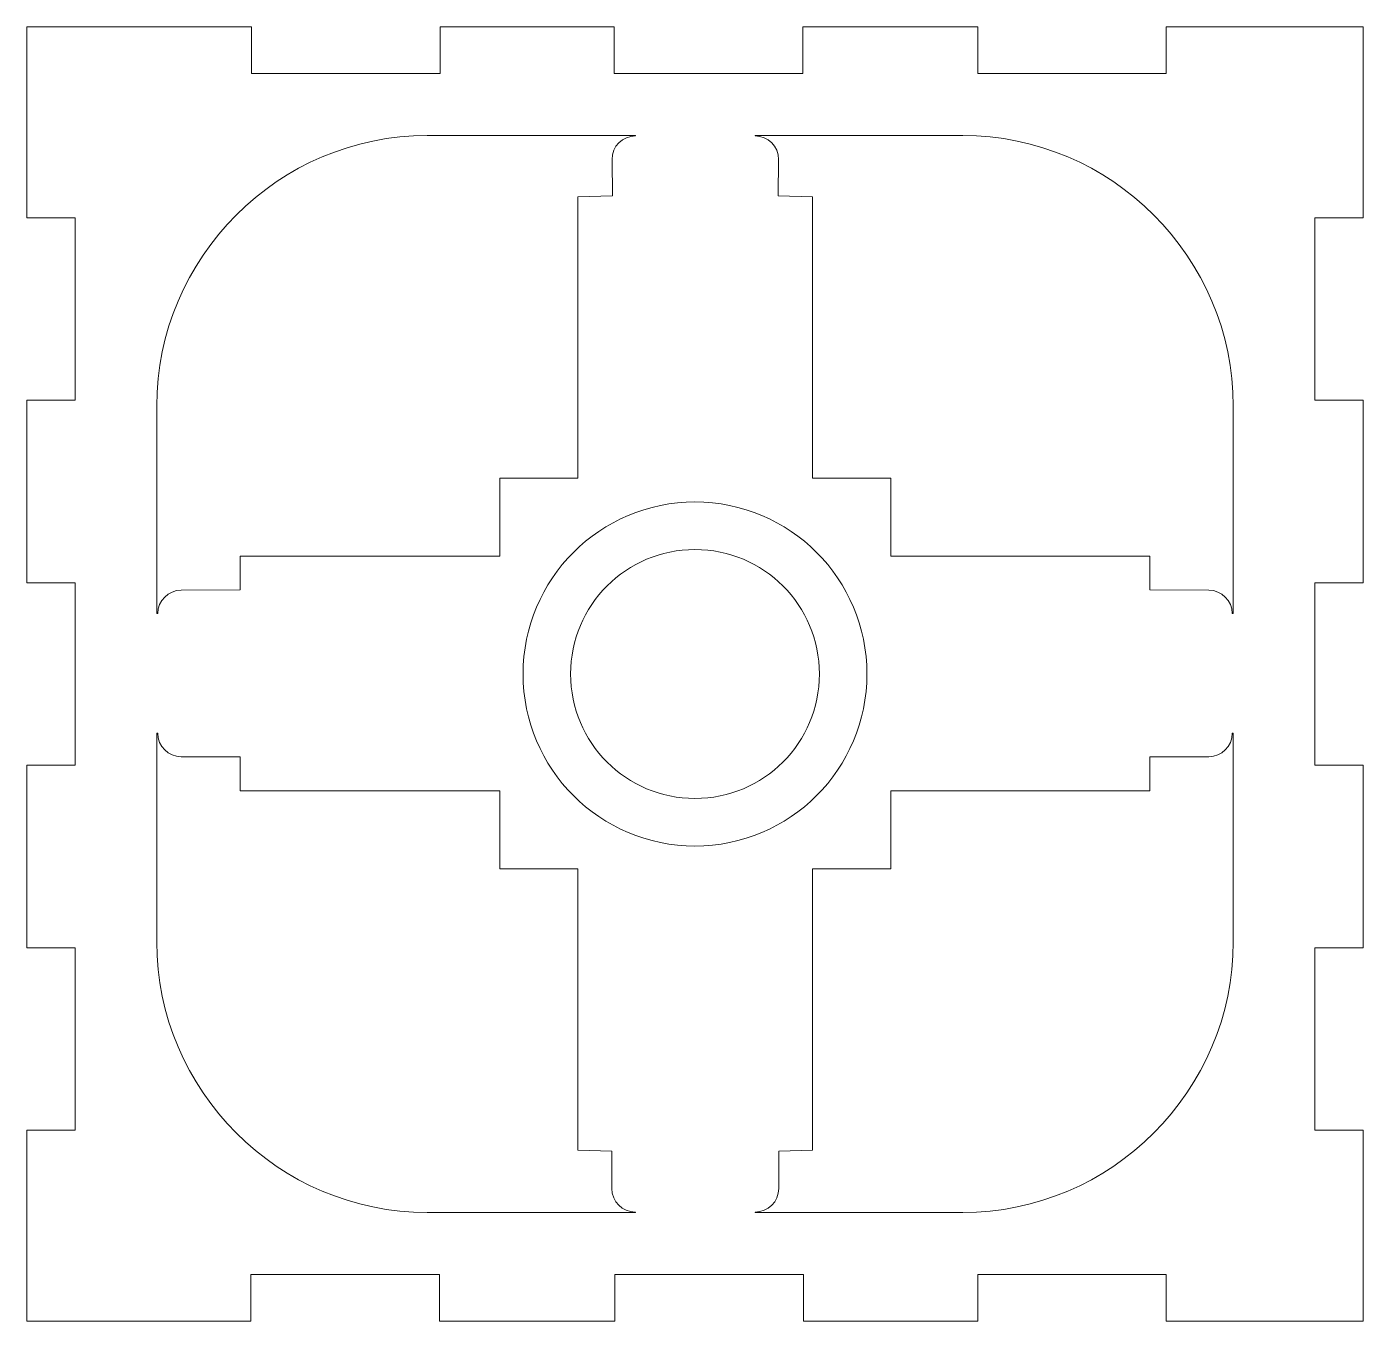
# Model space of a CAD drawing. Header units: centimetres. Extents: x -29.3 to 30.8, y -32.6 to 26.7.
# Drawn here: x -29.31 to -10.51, y 7.58 to 25.78 of the extents above; entities that cross this region are included whole.
import ezdxf

# ---------------------------------------------------------------- set-up
doc = ezdxf.new("R2010")
doc.units = ezdxf.units.CM
doc.header["$MEASUREMENT"] = 0
doc.layers.add('Camada 1', color=7, linetype='Continuous')

msp = doc.modelspace()

# ---------------------------------------------------------------- linework, layer by layer
at = {"layer": 'Camada 1', "lineweight": 9}
for points, knots in [([(-21.03349, 8.24336), (-21.03349, 8.24336), (-21.03349, 7.58434), (-21.03349, 7.58434), (-21.03349, 7.58434), (-21.03349, 7.58434), (-23.50281, 7.58434), (-23.50281, 7.58434), (-23.50281, 7.58434), (-23.50281, 7.58434), (-23.50281, 8.24336), (-23.50281, 8.24336), (-23.50281, 8.24336), (-23.50281, 8.24336), (-26.15284, 8.24336), (-26.15284, 8.24336), (-26.15284, 8.24336), (-26.15284, 8.24336), (-26.15284, 7.58434), (-26.15284, 7.58434), (-26.15284, 7.58434), (-26.15284, 7.58434), (-29.30658, 7.58434), (-29.30658, 7.58434), (-29.30658, 7.58434), (-29.30658, 7.58434), (-29.30658, 10.27013), (-29.30658, 10.27013), (-29.30658, 10.27013), (-29.30658, 10.27013), (-28.62599, 10.27013), (-28.62599, 10.27013), (-28.62599, 10.27013), (-28.62599, 10.27013), (-28.62599, 12.83607), (-28.62599, 12.83607), (-28.62599, 12.83607), (-28.62599, 12.83607), (-29.30658, 12.83607), (-29.30658, 12.83607), (-29.30658, 12.83607), (-29.30658, 12.83607), (-29.30658, 15.40137), (-29.30658, 15.40137), (-29.30658, 15.40137), (-29.30658, 15.40137), (-28.62599, 15.40137), (-28.62599, 15.40137), (-28.62599, 15.40137), (-28.62599, 15.40137), (-28.62599, 17.96733), (-28.62599, 17.96733), (-28.62599, 17.96733), (-28.62599, 17.96733), (-29.30658, 17.96733), (-29.30658, 17.96733), (-29.30658, 17.96733), (-29.30658, 17.96733), (-29.30658, 20.53263), (-29.30658, 20.53263), (-29.30658, 20.53263), (-29.30658, 20.53263), (-28.62599, 20.53263), (-28.62599, 20.53263), (-28.62599, 20.53263), (-28.62599, 20.53263), (-28.62599, 23.09857), (-28.62599, 23.09857), (-28.62599, 23.09857), (-28.62599, 23.09857), (-29.30658, 23.09857), (-29.30658, 23.09857), (-29.30658, 23.09857), (-29.30658, 23.09857), (-29.30658, 25.78435), (-29.30658, 25.78435), (-29.30658, 25.78435), (-29.30658, 25.78435), (-26.14285, 25.78435), (-26.14285, 25.78435), (-26.14285, 25.78435), (-26.14285, 25.78435), (-26.14285, 25.12534), (-26.14285, 25.12534), (-26.14285, 25.12534), (-26.14285, 25.12534), (-23.49283, 25.12534), (-23.49283, 25.12534), (-23.49283, 25.12534), (-23.49283, 25.12534), (-23.49283, 25.78435), (-23.49283, 25.78435), (-23.49283, 25.78435), (-23.49283, 25.78435), (-21.04346, 25.78435), (-21.04346, 25.78435), (-21.04346, 25.78435), (-21.04346, 25.78435), (-21.04346, 25.12534), (-21.04346, 25.12534), (-21.04346, 25.12534), (-20.15889, 25.12534), (-19.2743, 25.12534), (-18.38972, 25.12534), (-18.38972, 25.12534), (-18.38972, 25.12534), (-18.38972, 25.78435), (-18.38972, 25.78435), (-18.38972, 25.78435), (-18.38972, 25.78435), (-15.93037, 25.78435), (-15.93037, 25.78435), (-15.93037, 25.78435), (-15.93037, 25.78435), (-15.93037, 25.12534), (-15.93037, 25.12534), (-15.93037, 25.12534), (-15.93037, 25.12534), (-13.28035, 25.12534), (-13.28035, 25.12534), (-13.28035, 25.12534), (-13.28035, 25.12534), (-13.28035, 25.78435), (-13.28035, 25.78435), (-13.28035, 25.78435), (-13.28035, 25.78435), (-10.50658, 25.78435), (-10.50658, 25.78435), (-10.50658, 25.78435), (-10.50658, 25.78435), (-10.50658, 23.09857), (-10.50658, 23.09857), (-10.50658, 23.09857), (-10.50658, 23.09857), (-11.18717, 23.09857), (-11.18717, 23.09857), (-11.18717, 23.09857), (-11.18717, 23.09857), (-11.18717, 20.53263), (-11.18717, 20.53263), (-11.18717, 20.53263), (-11.18717, 20.53263), (-10.50658, 20.53263), (-10.50658, 20.53263), (-10.50658, 20.53263), (-10.50658, 20.53263), (-10.50658, 17.96733), (-10.50658, 17.96733), (-10.50658, 17.96733), (-10.50658, 17.96733), (-11.18717, 17.96733), (-11.18717, 17.96733), (-11.18717, 17.96733), (-11.18717, 17.96733), (-11.18717, 15.40137), (-11.18717, 15.40137), (-11.18717, 15.40137), (-11.18717, 15.40137), (-10.50658, 15.40137), (-10.50658, 15.40137), (-10.50658, 15.40137), (-10.50658, 15.40137), (-10.50658, 12.83607), (-10.50658, 12.83607), (-10.50658, 12.83607), (-10.50658, 12.83607), (-11.18717, 12.83607), (-11.18717, 12.83607), (-11.18717, 12.83607), (-11.18717, 12.83607), (-11.18717, 10.27013), (-11.18717, 10.27013), (-11.18717, 10.27013), (-11.18717, 10.27013), (-10.50658, 10.27013), (-10.50658, 10.27013), (-10.50658, 10.27013), (-10.50658, 10.27013), (-10.50658, 7.58434), (-10.50658, 7.58434), (-10.50658, 7.58434), (-10.50658, 7.58434), (-13.28035, 7.58434), (-13.28035, 7.58434), (-13.28035, 7.58434), (-13.28035, 7.58434), (-13.28035, 8.24336), (-13.28035, 8.24336), (-13.28035, 8.24336), (-13.28035, 8.24336), (-15.93037, 8.24336), (-15.93037, 8.24336), (-15.93037, 8.24336), (-15.93037, 8.24336), (-15.93037, 7.58434), (-15.93037, 7.58434), (-15.93037, 7.58434), (-15.93037, 7.58434), (-18.37975, 7.58434), (-18.37975, 7.58434), (-18.37975, 7.58434), (-18.37975, 7.58434), (-18.37975, 8.24336), (-18.37975, 8.24336), (-18.37975, 8.24336), (-19.26432, 8.24336), (-20.14891, 8.24336), (-21.03349, 8.24336)], [0, 0, 0, 0, 0.01886792, 0.01886792, 0.01886792, 0.01886792, 0.03773585, 0.03773585, 0.03773585, 0.03773585, 0.05660377, 0.05660377, 0.05660377, 0.05660377, 0.0754717, 0.0754717, 0.0754717, 0.0754717, 0.09433962, 0.09433962, 0.09433962, 0.09433962, 0.11320755, 0.11320755, 0.11320755, 0.11320755, 0.13207547, 0.13207547, 0.13207547, 0.13207547, 0.1509434, 0.1509434, 0.1509434, 0.1509434, 0.16981132, 0.16981132, 0.16981132, 0.16981132, 0.18867925, 0.18867925, 0.18867925, 0.18867925, 0.20754717, 0.20754717, 0.20754717, 0.20754717, 0.22641509, 0.22641509, 0.22641509, 0.22641509, 0.24528302, 0.24528302, 0.24528302, 0.24528302, 0.26415094, 0.26415094, 0.26415094, 0.26415094, 0.28301887, 0.28301887, 0.28301887, 0.28301887, 0.30188679, 0.30188679, 0.30188679, 0.30188679, 0.32075472, 0.32075472, 0.32075472, 0.32075472, 0.33962264, 0.33962264, 0.33962264, 0.33962264, 0.35849057, 0.35849057, 0.35849057, 0.35849057, 0.37735849, 0.37735849, 0.37735849, 0.37735849, 0.39622642, 0.39622642, 0.39622642, 0.39622642, 0.41509434, 0.41509434, 0.41509434, 0.41509434, 0.43396226, 0.43396226, 0.43396226, 0.43396226, 0.45283019, 0.45283019, 0.45283019, 0.45283019, 0.47169811, 0.47169811, 0.47169811, 0.47169811, 0.49056604, 0.49056604, 0.49056604, 0.49056604, 0.50943396, 0.50943396, 0.50943396, 0.50943396, 0.52830189, 0.52830189, 0.52830189, 0.52830189, 0.54716981, 0.54716981, 0.54716981, 0.54716981, 0.56603774, 0.56603774, 0.56603774, 0.56603774, 0.58490566, 0.58490566, 0.58490566, 0.58490566, 0.60377358, 0.60377358, 0.60377358, 0.60377358, 0.62264151, 0.62264151, 0.62264151, 0.62264151, 0.64150943, 0.64150943, 0.64150943, 0.64150943, 0.66037736, 0.66037736, 0.66037736, 0.66037736, 0.67924528, 0.67924528, 0.67924528, 0.67924528, 0.69811321, 0.69811321, 0.69811321, 0.69811321, 0.71698113, 0.71698113, 0.71698113, 0.71698113, 0.73584906, 0.73584906, 0.73584906, 0.73584906, 0.75471698, 0.75471698, 0.75471698, 0.75471698, 0.77358491, 0.77358491, 0.77358491, 0.77358491, 0.79245283, 0.79245283, 0.79245283, 0.79245283, 0.81132075, 0.81132075, 0.81132075, 0.81132075, 0.83018868, 0.83018868, 0.83018868, 0.83018868, 0.8490566, 0.8490566, 0.8490566, 0.8490566, 0.86792453, 0.86792453, 0.86792453, 0.86792453, 0.88679245, 0.88679245, 0.88679245, 0.88679245, 0.90566038, 0.90566038, 0.90566038, 0.90566038, 0.9245283, 0.9245283, 0.9245283, 0.9245283, 0.94339623, 0.94339623, 0.94339623, 0.94339623, 0.96226415, 0.96226415, 0.96226415, 0.96226415, 1, 1, 1, 1]), ([(-27.47733, 17.53357), (-27.47733, 17.53357), (-27.46286, 17.53334), (-27.46286, 17.53334), (-27.46286, 17.53334), (-27.46286, 17.71471), (-27.31434, 17.8619), (-27.1328, 17.86314), (-27.1328, 17.86314), (-27.1328, 17.86314), (-26.30561, 17.86884), (-26.30561, 17.86884), (-26.30561, 17.86884), (-26.30561, 17.86884), (-26.30561, 18.34042), (-26.30561, 18.34042), (-26.30561, 18.34042), (-26.30561, 18.34042), (-22.65278, 18.34042), (-22.65278, 18.34042), (-22.65278, 18.34042), (-22.65278, 18.34042), (-22.65278, 19.43978), (-22.65278, 19.43978), (-22.65278, 19.43978), (-22.65278, 19.43978), (-21.55253, 19.43978), (-21.55253, 19.43978), (-21.55253, 19.43978), (-21.55253, 19.43978), (-21.55253, 23.39132), (-21.55253, 23.39132), (-21.55253, 23.39132), (-21.55253, 23.39132), (-21.06642, 23.40543), (-21.06642, 23.40543), (-21.06642, 23.40543), (-21.06642, 23.40543), (-21.0735, 23.91911), (-21.0735, 23.91911), (-21.0735, 23.91911), (-21.076, 24.10044), (-20.92497, 24.24889), (-20.74343, 24.24891), (-20.74343, 24.24891), (-20.74343, 24.24891), (-20.74319, 24.2551), (-20.74319, 24.2551), (-20.74319, 24.2551), (-22.30952, 24.2551), (-23.67247, 24.2551), (-23.67247, 24.2551), (-23.67247, 24.2551), (-25.76515, 24.2551), (-27.47733, 22.54292), (-27.47733, 20.45024), (-27.47733, 20.45024), (-27.47733, 20.45024), (-27.47733, 19.09459), (-27.47733, 17.53357)], [0, 0, 0, 0, 0.0625, 0.0625, 0.0625, 0.0625, 0.125, 0.125, 0.125, 0.125, 0.1875, 0.1875, 0.1875, 0.1875, 0.25, 0.25, 0.25, 0.25, 0.3125, 0.3125, 0.3125, 0.3125, 0.375, 0.375, 0.375, 0.375, 0.4375, 0.4375, 0.4375, 0.4375, 0.5, 0.5, 0.5, 0.5, 0.5625, 0.5625, 0.5625, 0.5625, 0.625, 0.625, 0.625, 0.625, 0.6875, 0.6875, 0.6875, 0.6875, 0.75, 0.75, 0.75, 0.75, 0.8125, 0.8125, 0.8125, 0.8125, 0.875, 0.875, 0.875, 0.875, 1, 1, 1, 1]), ([(-12.33582, 17.5343), (-12.33582, 17.5343), (-12.3503, 17.53334), (-12.3503, 17.53334), (-12.3503, 17.53334), (-12.3503, 17.71471), (-12.4987, 17.8619), (-12.6801, 17.86314), (-12.6801, 17.86314), (-12.6801, 17.86314), (-13.50663, 17.86884), (-13.50663, 17.86884), (-13.50663, 17.86884), (-13.50663, 17.86884), (-13.50663, 18.34042), (-13.50663, 18.34042), (-13.50663, 18.34042), (-13.50663, 18.34042), (-17.15382, 18.34042), (-17.15382, 18.34042), (-17.15382, 18.34042), (-17.15382, 18.34042), (-17.15382, 19.43978), (-17.15382, 19.43978), (-17.15382, 19.43978), (-17.15382, 19.43978), (-18.25318, 19.43978), (-18.25318, 19.43978), (-18.25318, 19.43978), (-18.25318, 19.43978), (-18.25318, 23.39132), (-18.25318, 23.39132), (-18.25318, 23.39132), (-18.25318, 23.39132), (-18.73889, 23.40543), (-18.73889, 23.40543), (-18.73889, 23.40543), (-18.73889, 23.40543), (-18.73181, 23.91911), (-18.73181, 23.91911), (-18.73181, 23.91911), (-18.72933, 24.10045), (-18.88023, 24.24889), (-19.06162, 24.24891), (-19.06162, 24.24891), (-19.06162, 24.24891), (-19.06189, 24.2551), (-19.06189, 24.2551), (-19.06189, 24.2551), (-17.49898, 24.2551), (-16.14069, 24.2551), (-16.14069, 24.2551), (-16.14069, 24.2551), (-14.048, 24.2551), (-12.33582, 22.54292), (-12.33582, 20.45024), (-12.33582, 20.45024), (-12.33582, 20.45024), (-12.33582, 19.09502), (-12.33582, 17.5343)], [0, 0, 0, 0, 0.0625, 0.0625, 0.0625, 0.0625, 0.125, 0.125, 0.125, 0.125, 0.1875, 0.1875, 0.1875, 0.1875, 0.25, 0.25, 0.25, 0.25, 0.3125, 0.3125, 0.3125, 0.3125, 0.375, 0.375, 0.375, 0.375, 0.4375, 0.4375, 0.4375, 0.4375, 0.5, 0.5, 0.5, 0.5, 0.5625, 0.5625, 0.5625, 0.5625, 0.625, 0.625, 0.625, 0.625, 0.6875, 0.6875, 0.6875, 0.6875, 0.75, 0.75, 0.75, 0.75, 0.8125, 0.8125, 0.8125, 0.8125, 0.875, 0.875, 0.875, 0.875, 1, 1, 1, 1]), ([(-27.46286, 15.85143), (-27.46286, 15.85143), (-27.47733, 15.85088), (-27.47733, 15.85088), (-27.47733, 15.85088), (-27.47733, 14.28323), (-27.47733, 12.91846), (-27.47733, 12.91846), (-27.47733, 12.91846), (-27.47733, 10.82577), (-25.76515, 9.11359), (-23.67247, 9.11359), (-23.67247, 9.11359), (-23.67247, 9.11359), (-22.30933, 9.11359), (-20.74285, 9.11359), (-20.74285, 9.11359), (-20.74285, 9.11359), (-20.74556, 9.1196), (-20.74556, 9.1196), (-20.74556, 9.1196), (-20.92706, 9.1196), (-21.07602, 9.26804), (-21.07643, 9.4494), (-21.07643, 9.4494), (-21.07643, 9.4494), (-21.07764, 9.9771), (-21.07764, 9.9771), (-21.07764, 9.9771), (-21.07764, 9.9771), (-21.55253, 9.9878), (-21.55253, 9.9878), (-21.55253, 9.9878), (-21.55253, 9.9878), (-21.55253, 13.94298), (-21.55253, 13.94298), (-21.55253, 13.94298), (-21.55253, 13.94298), (-22.65278, 13.94298), (-22.65278, 13.94298), (-22.65278, 13.94298), (-22.65278, 13.94298), (-22.65278, 15.04234), (-22.65278, 15.04234), (-22.65278, 15.04234), (-22.65278, 15.04234), (-26.30561, 15.04234), (-26.30561, 15.04234), (-26.30561, 15.04234), (-26.30561, 15.04234), (-26.30561, 15.52144), (-26.30561, 15.52144), (-26.30561, 15.52144), (-26.30561, 15.52144), (-27.1328, 15.52162), (-27.1328, 15.52162), (-27.1328, 15.52162), (-27.31432, 15.52165), (-27.46286, 15.67005), (-27.46286, 15.85143)], [0, 0, 0, 0, 0.0625, 0.0625, 0.0625, 0.0625, 0.125, 0.125, 0.125, 0.125, 0.1875, 0.1875, 0.1875, 0.1875, 0.25, 0.25, 0.25, 0.25, 0.3125, 0.3125, 0.3125, 0.3125, 0.375, 0.375, 0.375, 0.375, 0.4375, 0.4375, 0.4375, 0.4375, 0.5, 0.5, 0.5, 0.5, 0.5625, 0.5625, 0.5625, 0.5625, 0.625, 0.625, 0.625, 0.625, 0.6875, 0.6875, 0.6875, 0.6875, 0.75, 0.75, 0.75, 0.75, 0.8125, 0.8125, 0.8125, 0.8125, 0.875, 0.875, 0.875, 0.875, 1, 1, 1, 1]), ([(-12.33582, 15.8516), (-12.33582, 15.8516), (-12.3503, 15.85143), (-12.3503, 15.85143), (-12.3503, 15.85143), (-12.3503, 15.67005), (-12.49872, 15.52165), (-12.6801, 15.52162), (-12.6801, 15.52162), (-12.6801, 15.52162), (-13.50663, 15.52144), (-13.50663, 15.52144), (-13.50663, 15.52144), (-13.50663, 15.52144), (-13.50663, 15.04234), (-13.50663, 15.04234), (-13.50663, 15.04234), (-13.50663, 15.04234), (-17.15382, 15.04234), (-17.15382, 15.04234), (-17.15382, 15.04234), (-17.15382, 15.04234), (-17.15382, 13.94298), (-17.15382, 13.94298), (-17.15382, 13.94298), (-17.15382, 13.94298), (-18.25318, 13.94298), (-18.25318, 13.94298), (-18.25318, 13.94298), (-18.25318, 13.94298), (-18.25318, 9.9878), (-18.25318, 9.9878), (-18.25318, 9.9878), (-18.25318, 9.9878), (-18.72769, 9.9771), (-18.72769, 9.9771), (-18.72769, 9.9771), (-18.72769, 9.9771), (-18.7289, 9.4494), (-18.7289, 9.4494), (-18.7289, 9.4494), (-18.7293, 9.26805), (-18.87816, 9.1196), (-19.05951, 9.1196), (-19.05951, 9.1196), (-19.05951, 9.1196), (-19.06158, 9.11359), (-19.06158, 9.11359), (-19.06158, 9.11359), (-17.49879, 9.11359), (-16.14069, 9.11359), (-16.14069, 9.11359), (-16.14069, 9.11359), (-14.048, 9.11359), (-12.33582, 10.82577), (-12.33582, 12.91846), (-12.33582, 12.91846), (-12.33582, 12.91846), (-12.33582, 14.28366), (-12.33582, 15.8516)], [0, 0, 0, 0, 0.0625, 0.0625, 0.0625, 0.0625, 0.125, 0.125, 0.125, 0.125, 0.1875, 0.1875, 0.1875, 0.1875, 0.25, 0.25, 0.25, 0.25, 0.3125, 0.3125, 0.3125, 0.3125, 0.375, 0.375, 0.375, 0.375, 0.4375, 0.4375, 0.4375, 0.4375, 0.5, 0.5, 0.5, 0.5, 0.5625, 0.5625, 0.5625, 0.5625, 0.625, 0.625, 0.625, 0.625, 0.6875, 0.6875, 0.6875, 0.6875, 0.75, 0.75, 0.75, 0.75, 0.8125, 0.8125, 0.8125, 0.8125, 0.875, 0.875, 0.875, 0.875, 1, 1, 1, 1])]:
    msp.add_open_spline(points, degree=3, knots=knots, dxfattribs=at)
at = {"layer": 'Camada 1', "color": 250, "lineweight": 20}
for points in [[(-19.90658, 19.10294), (-21.24231, 19.10294), (-22.32517, 18.0201), (-22.32517, 16.68434), (-22.32517, 16.68434), (-22.32517, 15.34859), (-21.24231, 14.26575), (-19.90658, 14.26575), (-19.90658, 14.26575), (-18.57081, 14.26575), (-17.48798, 15.34859), (-17.48798, 16.68434), (-17.48798, 16.68434), (-17.48798, 18.0201), (-18.57081, 19.10294), (-19.90658, 19.10294)], [(-19.90658, 18.43434), (-20.87306, 18.43434), (-21.65657, 17.65084), (-21.65657, 16.68435), (-21.65657, 16.68435), (-21.65657, 15.71785), (-20.87306, 14.93435), (-19.90658, 14.93435), (-19.90658, 14.93435), (-18.94007, 14.93435), (-18.15658, 15.71785), (-18.15658, 16.68435), (-18.15658, 16.68435), (-18.15658, 17.65084), (-18.94007, 18.43434), (-19.90658, 18.43434)]]:
    msp.add_open_spline(points, degree=3, knots=[0, 0, 0, 0, 0.2, 0.2, 0.2, 0.2, 0.4, 0.4, 0.4, 0.4, 0.6, 0.6, 0.6, 0.6, 1, 1, 1, 1], dxfattribs=at)

doc.saveas('drawing.dxf')
